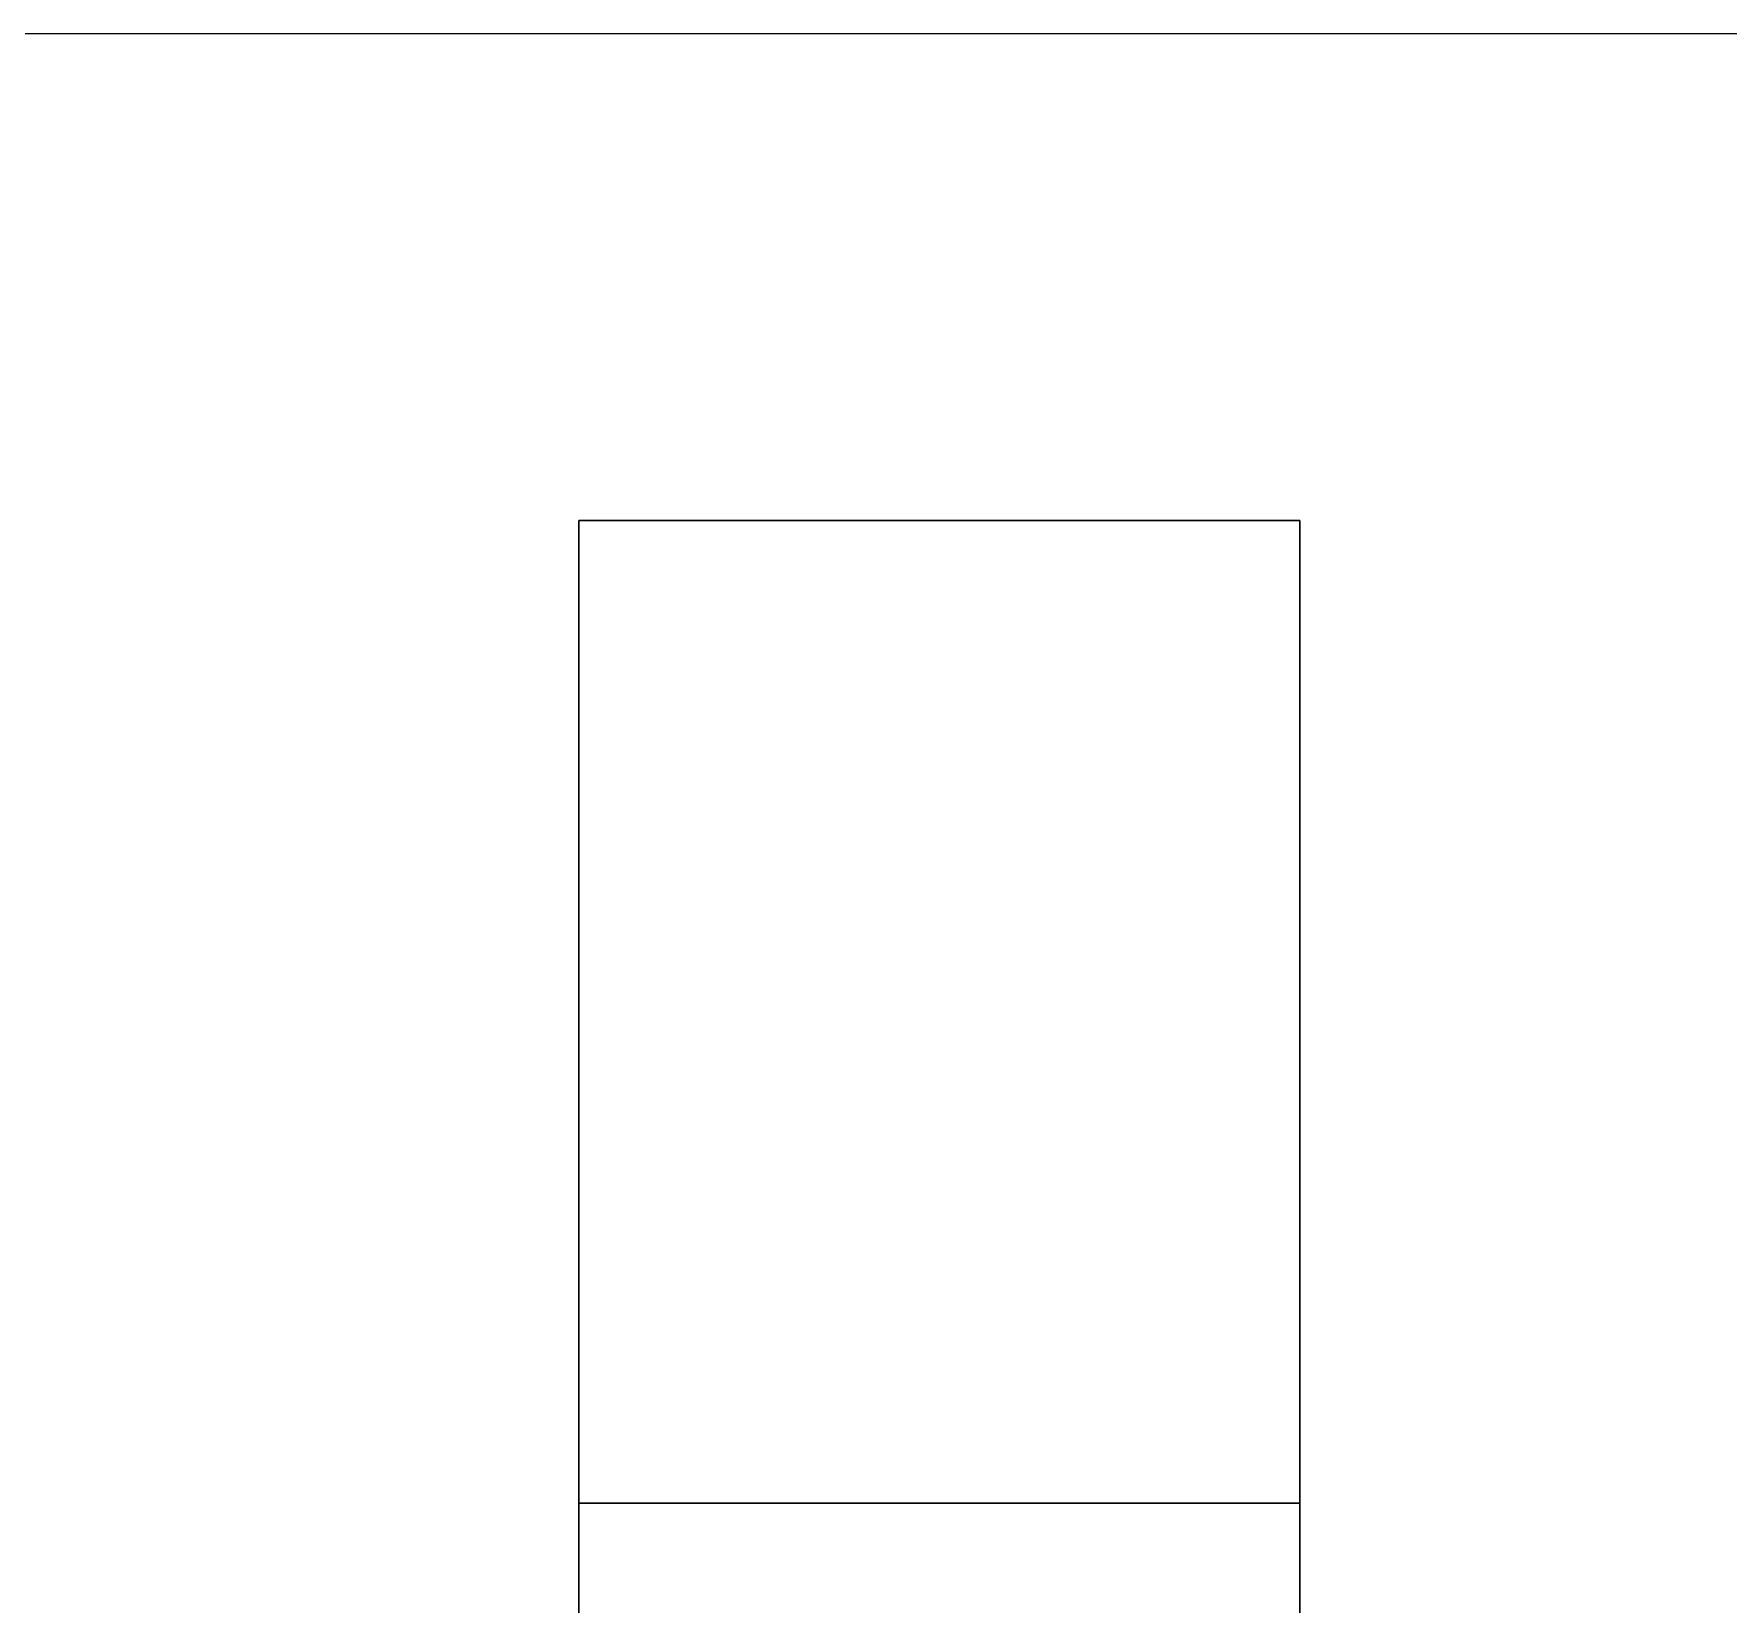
# Model space of a CAD drawing. Extents: x -1133 to 23780, y -1311 to 8245.
# Drawn here: x 20764.3 to 20870.1, y 2705 to 2803 of the extents above; entities that cross this region are included whole.
import ezdxf

# ---------------------------------------------------------------- set-up
doc = ezdxf.new("R2010")
doc.units = 0
doc.header["$MEASUREMENT"] = 0
doc.layers.get('0').update_dxf_attribs({"color": 9, "lineweight": 9})
doc.layers.add('05', color=9, linetype='Continuous', lineweight=9)
doc.layers.add('35', color=9, linetype='Continuous', lineweight=9)

# ---------------------------------------------------------------- blocks, each defined once
blk = doc.blocks.new('Group-41-1')
for p, q in [((384804.5645, 69162.035), (384804.5645, 69161.585)), ((384805.1779, 69162.035), (384804.5645, 69162.035)), ((384805.1779, 69161.585), (384805.1779, 69162.035)), ((384804.5645, 69161.585), (384805.1779, 69161.585))]:
    blk.add_line(p, q)
at = {"flags": 128}
blk.add_lwpolyline([(384804.5645, 69162.035), (384805.1779, 69162.035), (384805.1779, 69161.585), (384804.5645, 69161.585)], close=True, dxfattribs=at)
blk = doc.blocks.new('Group-42-1')
at = {"layer": '05', "color": 7}
for p in [(-1.2267, 0), (-0.6133, 0), (0, 0)]:
    blk.add_blockref('Group-41-1', p, dxfattribs=at)

msp = doc.modelspace()

# ---------------------------------------------------------------- linework, layer by layer
at = {"layer": '35'}
msp.add_lwpolyline([(19799.5, 2371), (21815.5, 2371), (21815.5, 2447), (21889.5, 2447), (21889.5, 2553), (21865.5, 2553), (21865.5, 2743), (21815.5, 2743), (21815.5, 2803), (20189.5, 2803)], dxfattribs=at)

# ---------------------------------------------------------------- block references
at = {"layer": '05', "color": 7, "xscale": -100, "yscale": 100, "zscale": 100, "rotation": 90}
msp.add_blockref('Group-42-1', (6937001.85, 38483106.42), dxfattribs=at)

doc.saveas('drawing.dxf')
